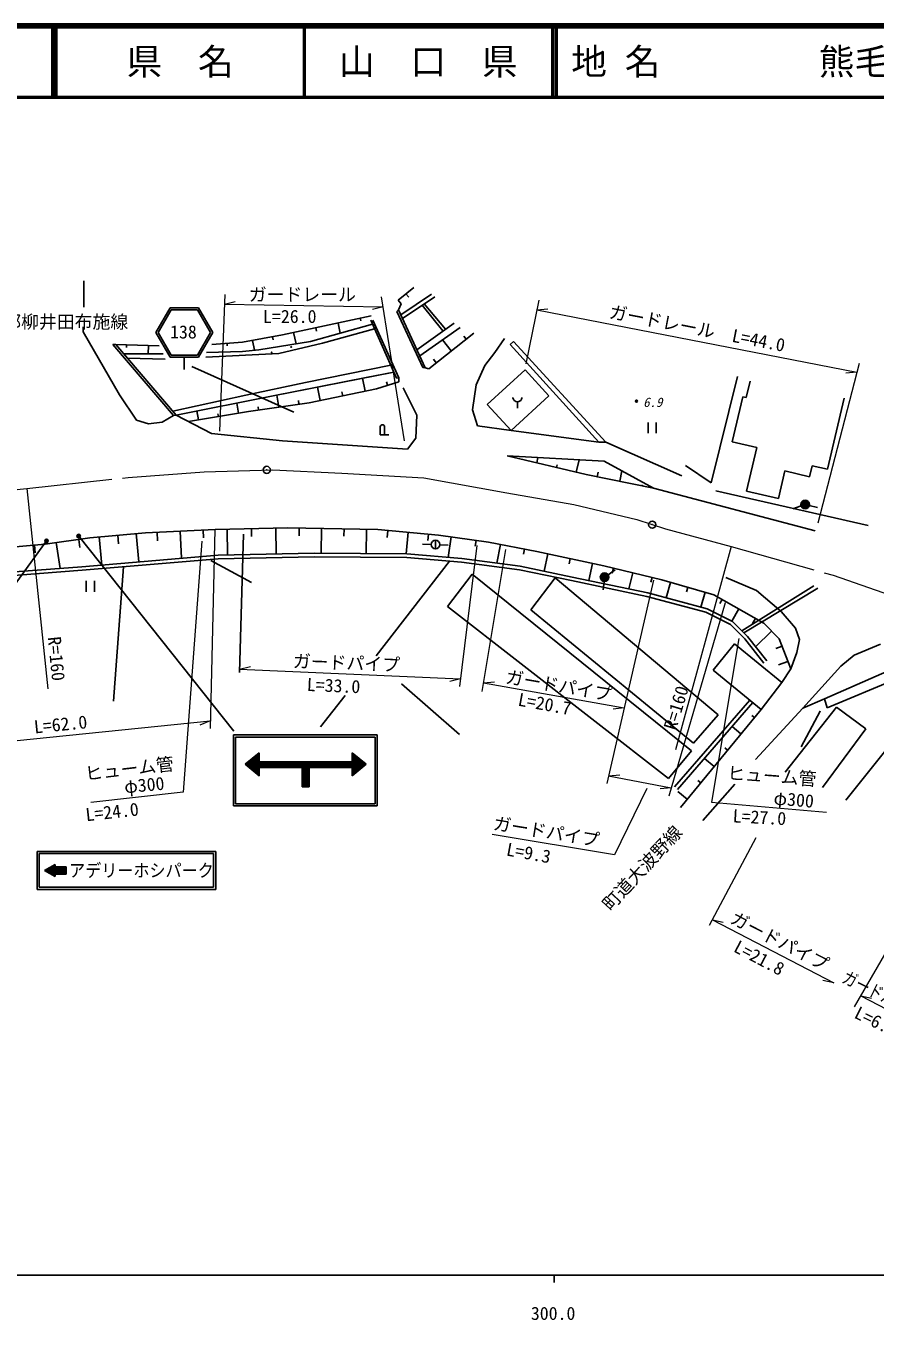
# Model space of a CAD drawing. Units: millimetres, scale not verified. Extents: x 40000 to 680000, y 20000 to 380000.
# Drawn here: x 294048 to 412915, y 198715 to 380000 of the extents above; entities that cross this region are included whole.
import ezdxf
from ezdxf.enums import TextEntityAlignment as Align

# ---------------------------------------------------------------- set-up
doc = ezdxf.new("R2010")
doc.units = ezdxf.units.MM
doc.header["$LTSCALE"] = 1000
doc.linetypes.add('CHAIN', pattern=[18.5, 12, -1.5, 3.5, -1.5])
for name, color, linetype, lineweight in [('M-BGD', 7, 'Continuous', 25), ('M-BMK', 2, 'CHAIN', 13), ('M-BMK-SRVR', 3, 'Continuous', 25), ('M-STR-HTXT', 7, 'Continuous', 13), ('M-STR-STRC', 7, 'Continuous', 25), ('M-TTL', 2, 'Continuous', 140), ('M-TTL-BAND', 7, 'Continuous', 25), ('M-TTL-LINE', 7, 'Continuous', 50)]:
    doc.layers.add(name, color=color, linetype=linetype, lineweight=lineweight)
doc.layers.add('M-TTL-TXT', color=7, linetype='Continuous')
doc.styles.add('ＭＳ ゴシック', font='')
doc.styles.get('ＭＳ ゴシック').set_extended_font_data('MS Gothic')

msp = doc.modelspace()

# ---------------------------------------------------------------- linework, layer by layer
at = {"layer": 'M-BGD'}
for p, q in [((346168, 341600), (348328, 343367)), ((346561, 341051), (346168, 341600)), ((346197, 340237), (346561, 341051)), ((350841, 342425), (346526, 339522)), ((346770, 338994), (351272, 342071)), ((347248, 342484), (347640, 342005)), ((349518, 340872), (352429, 337265)), ((349788, 341057), (352781, 337518)), ((329973, 336720), (342391, 339370)), ((340839, 339039), (340917, 338672)), ((345982, 339986), (346197, 340237)), ((345982, 339986), (349596, 332146)), ((346197, 340237), (349946, 332102)), ((333900, 335787), (342556, 338227)), ((333900, 335787), (342556, 338227)), ((334630, 337714), (334734, 337227)), ((335569, 335542), (342844, 337581)), ((337734, 338376), (338038, 336954)), ((342317, 338766), (345930, 330650)), ((342630, 338800), (346234, 330706)), ((353982, 338381), (348776, 334640)), ((354846, 337752), (349166, 333796)), ((349166, 333796), (354846, 337752)), ((320059, 335394), (324378, 335689)), ((322219, 335542), (322242, 335201)), ((324378, 335689), (329973, 336720)), ((325777, 335947), (326029, 334581)), ((326636, 334609), (333900, 335787)), ((326636, 334609), (333900, 335787)), ((328575, 336462), (328657, 336014)), ((329433, 334118), (335569, 335542)), ((331526, 337051), (331866, 335457)), ((356730, 336967), (350448, 331980)), ((353589, 334474), (352361, 336021)), ((355683, 336136), (355346, 336561)), ((361059, 336229), (359709, 334266)), ((362286, 335800), (361856, 335371)), ((375231, 321689), (362286, 335800)), ((306231, 335370), (306620, 335376)), ((306231, 335370), (314703, 325446)), ((306620, 335376), (315066, 325483)), ((306620, 335376), (312716, 335194)), ((307727, 334080), (313256, 334065)), ((313256, 334065), (307727, 334080)), ((308144, 335331), (308133, 334955)), ((311192, 335240), (311157, 334071)), ((319225, 333578), (329433, 334118)), ((319323, 334266), (324378, 334413)), ((319323, 334266), (324378, 334413)), ((324378, 334413), (326636, 334609)), ((324378, 334413), (326636, 334609)), ((359709, 334266), (358298, 332426)), ((374249, 321689), (361856, 335371)), ((361856, 335371), (374249, 321689)), ((308266, 333448), (313551, 333329)), ((345117, 332478), (333164, 330045)), ((349946, 332102), (349596, 332146)), ((350448, 331980), (349946, 332102)), ((351495, 332811), (351095, 333315)), ((358298, 332426), (357071, 329726)), ((358636, 326985), (363913, 331831)), ((363913, 331831), (367255, 328192)), ((333164, 330045), (324820, 328278)), ((345548, 331508), (328648, 328180)), ((328648, 328180), (341655, 330732)), ((341551, 328844), (341176, 330644)), ((341655, 330732), (345548, 331508)), ((346235, 330146), (343125, 329172)), ((344680, 329659), (344532, 330133)), ((346234, 330706), (345930, 330650)), ((346234, 330706), (346235, 330146)), ((393636, 330892), (389955, 315984)), ((393636, 330892), (389955, 315984)), ((395418, 330225), (394875, 327927)), ((324820, 328278), (314602, 326027)), ((328648, 328180), (315066, 325483)), ((315066, 325483), (328648, 328180)), ((329438, 326590), (329194, 328275)), ((343125, 329172), (333683, 327204)), ((335257, 327532), (334868, 329397)), ((338404, 328188), (338290, 328738)), ((348783, 325486), (346869, 329315)), ((357071, 329726), (356580, 326229)), ((367255, 328192), (361979, 323346)), ((323791, 325745), (323557, 327161)), ((333683, 327204), (325192, 325977)), ((326607, 326181), (326541, 326643)), ((332268, 326999), (332189, 327549)), ((361979, 323346), (358636, 326985)), ((362223, 327969), (362223, 327849)), ((362223, 327849), (362283, 327699)), ((362283, 327699), (362373, 327549)), ((362373, 327549), (362493, 327459)), ((362493, 327459), (362643, 327369)), ((362643, 327369), (362793, 327339)), ((362793, 327339), (362913, 327339)), ((362853, 327339), (362853, 326469)), ((362913, 327339), (363063, 327369)), ((363063, 327369), (363213, 327459)), ((363213, 327459), (363333, 327549)), ((363333, 327549), (363423, 327699)), ((363423, 327699), (363483, 327849)), ((363483, 327849), (363483, 327969)), ((394419, 328035), (392931, 321733)), ((394875, 327927), (394419, 328035)), ((406248, 317889), (408603, 327863)), ((314703, 325446), (315066, 325483)), ((315066, 325483), (320022, 322897)), ((325192, 325977), (316786, 324586)), ((318187, 324817), (317982, 326059)), ((320989, 325281), (320923, 325680)), ((348636, 322247), (348783, 325486)), ((356580, 326229), (357255, 323959)), ((320022, 322897), (329943, 321873)), ((343715, 324016), (343655, 323896)), ((343655, 323896), (343655, 322696)), ((343655, 322696), (344855, 322696)), ((343865, 324106), (343715, 324016)), ((344045, 324106), (343865, 324106)), ((344195, 324016), (344045, 324106)), ((344255, 323896), (344195, 324016)), ((344255, 322696), (344255, 323896)), ((357255, 323959), (361979, 323346)), ((361979, 323346), (374249, 321689)), ((381149, 324441), (381149, 322941)), ((382289, 322941), (382289, 324441)), ((329943, 321873), (347465, 320695)), ((347465, 320695), (348636, 322247)), ((374249, 321689), (375231, 321689)), ((385845, 316965), (375231, 321689)), ((375231, 321689), (385845, 316965)), ((392931, 321733), (396354, 320925)), ((396354, 320925), (394918, 314842)), ((374983, 319007), (361409, 319774)), ((361409, 319774), (372452, 317167)), ((362789, 319448), (362806, 319522)), ((365550, 318796), (365723, 319530)), ((371071, 317493), (371476, 319205)), ((368311, 318144), (368397, 318511)), ((374024, 316847), (374157, 317504)), ((381885, 315249), (374983, 319007)), ((381885, 315249), (374983, 319007)), ((377168, 316208), (377463, 317657)), ((389955, 315984), (386397, 318438)), ((389955, 315984), (386397, 318438)), ((399387, 313787), (400303, 317667)), ((400303, 317667), (403742, 316855)), ((403742, 316855), (404105, 318395)), ((404105, 318395), (406248, 317889)), ((372452, 317167), (381885, 315249)), ((380312, 315569), (380342, 315714)), ((404508, 309268), (381885, 315249)), ((381885, 315249), (404508, 309268)), ((390615, 314872), (411935, 310041)), ((394918, 314842), (399387, 313787)), ((402549, 312757), (401416, 312360)), ((403697, 312809), (404862, 312518)), ((296725, 307389), (303014, 308309)), ((303014, 308309), (310784, 308989)), ((304309, 308423), (304654, 304478)), ((306899, 308649), (307002, 307464)), ((309489, 308876), (309835, 304921)), ((310784, 308989), (320523, 309449)), ((312402, 309065), (312457, 307893)), ((315639, 309218), (315817, 305432)), ((318875, 309371), (318927, 308272)), ((320523, 309449), (330723, 309679)), ((322198, 309486), (322280, 305898)), ((324519, 308794), (323944, 289430)), ((325608, 309563), (325633, 308485)), ((329018, 309641), (329099, 306037)), ((330723, 309679), (343308, 309452)), ((332296, 309651), (332277, 308586)), ((335442, 309594), (335380, 306139)), ((338589, 309537), (338570, 308511)), ((341735, 309481), (341674, 306092)), ((343308, 309452), (351821, 308685)), ((344727, 309324), (344639, 308349)), ((347565, 309069), (347293, 306050)), ((350402, 308813), (350321, 307912)), ((351821, 308685), (358800, 307688)), ((353565, 308436), (353152, 305545)), ((285068, 306392), (296725, 307389)), ((295268, 307264), (295358, 306212)), ((298297, 307619), (298826, 304007)), ((301442, 308079), (301610, 306931)), ((350770, 307357), (349570, 307386)), ((351369, 307943), (351369, 306743)), ((351969, 307314), (353167, 307256)), ((357055, 307938), (356936, 307107)), ((358800, 307688), (365548, 306385)), ((360487, 307362), (359980, 304739)), ((363861, 306710), (363720, 305982)), ((365548, 306385), (374931, 304382)), ((301864, 304240), (320955, 305871)), ((301904, 303742), (320981, 305371)), ((319952, 305095), (325608, 302027)), ((320955, 305871), (334409, 306146)), ((320981, 305371), (334412, 305646)), ((334409, 306146), (347377, 306050)), ((334412, 305646), (347353, 305550)), ((353323, 305028), (343055, 291770)), ((347353, 305550), (355022, 304879)), ((347377, 306050), (355076, 305376)), ((355022, 304879), (363140, 303825)), ((355076, 305376), (363224, 304318)), ((367112, 306051), (366591, 303612)), ((370240, 305383), (370084, 304655)), ((373367, 304715), (372851, 302299)), ((285811, 303008), (301864, 304240)), ((285844, 302509), (301904, 303742)), ((307723, 304239), (306305, 285404)), ((353083, 298684), (356534, 303208)), ((387210, 278438), (356534, 303208)), ((363140, 303825), (370425, 302291)), ((363224, 304318), (370528, 302780)), ((370528, 302780), (381086, 300573)), ((374931, 304382), (383060, 302388)), ((375541, 303128), (376514, 303829)), ((376286, 304049), (376113, 303344)), ((378995, 303385), (378442, 301127)), ((302489, 302246), (302489, 300746)), ((303629, 300746), (303629, 302246)), ((368114, 302671), (364740, 298223)), ((390967, 283499), (368114, 302671)), ((370425, 302291), (380970, 300086)), ((374984, 302181), (374846, 300989)), ((381705, 302720), (381545, 302069)), ((383060, 302388), (390345, 300317)), ((384274, 302042), (383661, 299884)), ((386703, 301352), (386522, 300716)), ((404353, 301562), (394258, 295270)), ((394534, 294994), (404906, 301255)), ((380970, 300086), (389214, 297881)), ((381086, 300573), (389392, 298351)), ((389131, 300662), (388539, 298579)), ((390345, 300317), (397324, 296329)), ((391509, 299652), (391194, 299102)), ((353083, 298684), (383989, 274603)), ((364740, 298223), (387516, 279511)), ((389214, 297881), (392665, 296156)), ((389392, 298351), (392961, 296567)), ((393835, 298323), (392860, 296617)), ((392665, 296156), (394678, 294142)), ((392961, 296567), (395053, 294475)), ((396161, 296994), (395765, 296301)), ((397324, 296329), (399492, 294151)), ((394678, 294142), (397345, 290748)), ((395053, 294475), (397738, 291057)), ((398408, 295240), (396188, 293030)), ((399492, 294151), (401103, 289934)), ((393243, 293453), (390237, 289772)), ((399875, 288016), (393243, 293453)), ((399895, 293097), (399027, 292766)), ((400700, 290988), (399415, 290497)), ((405851, 285760), (415725, 290073)), ((405851, 285760), (415725, 290073)), ((390237, 289772), (396961, 284259)), ((401103, 289934), (399875, 288016)), ((406212, 284477), (416028, 288588)), ((346602, 287840), (354750, 280746)), ((399875, 288016), (396961, 284259)), ((408807, 271544), (421998, 288048)), ((338741, 286210), (335290, 281800)), ((384838, 273391), (395388, 285549)), ((395795, 285215), (385267, 273023)), ((402784, 284418), (405851, 285760)), ((405851, 285760), (406212, 284477)), ((396961, 284259), (385688, 270531)), ((387516, 279511), (390967, 283499)), ((396022, 283115), (395664, 283409)), ((396169, 277228), (402784, 284418)), ((396169, 277228), (402784, 284418)), ((400340, 275471), (407519, 284551)), ((405240, 284001), (402556, 279016)), ((407519, 284551), (411629, 281545)), ((394143, 280827), (392892, 281854)), ((411629, 281545), (405555, 273324)), ((383989, 274603), (387210, 278438)), ((390385, 276251), (389022, 277371)), ((392264, 278539), (391872, 278861)), ((388506, 273963), (388080, 274313)), ((388788, 268696), (393294, 273777)), ((388788, 268696), (393294, 273777)), ((386627, 271675), (385312, 272755))]:
    msp.add_line(p, q, dxfattribs=at)
for centre, radius in [((328455, 334252), 50), ((331178, 335020), 50), ((379507, 327443), 150), ((379507, 327443), 90), ((379507, 327443), 30), ((403115, 312955), 600), ((403115, 312955), 528), ((403115, 312955), 456), ((403115, 312955), 384), ((403115, 312955), 312), ((403115, 312955), 240), ((403115, 312955), 168), ((403115, 312955), 96), ((403115, 312955), 24), ((301436, 308531), 250), ((301436, 308531), 150), ((301436, 308531), 50), ((296931, 307860), 250), ((296931, 307860), 150), ((296931, 307860), 50), ((351369, 307343), 600), ((375054, 302777), 600), ((375054, 302777), 528), ((375054, 302777), 456), ((375054, 302777), 384), ((375054, 302777), 312), ((375054, 302777), 240), ((375054, 302777), 168), ((375054, 302777), 96), ((375054, 302777), 24)]:
    msp.add_circle(centre, radius, dxfattribs=at)
at = {"layer": 'M-BMK'}
for p, q in [((308351, 316751), (319016, 317550)), ((319016, 317550), (328602, 317838)), ((328602, 317838), (338284, 317358)), ((338284, 317358), (349756, 316687)), ((294164, 315217), (308351, 316751)), ((349756, 316687), (361356, 314578)), ((284609, 314174), (294164, 315217)), ((361356, 314578), (370750, 312949)), ((370750, 312949), (379569, 310840)), ((379569, 310840), (383574, 309538)), ((383574, 309538), (392769, 307058)), ((392769, 307058), (407040, 303053)), ((407040, 303053), (417776, 299315))]:
    msp.add_line(p, q, dxfattribs=at)
at = {"layer": 'M-BMK-SRVR'}
for centre, radius in [((327763, 317812), 500), ((327763, 317812), 20), ((381714, 310135), 500), ((381714, 310135), 20)]:
    msp.add_circle(centre, radius, dxfattribs=at)
at = {"layer": 'M-STR-HTXT'}
for p, q in [((321880, 342368), (321144, 323227)), ((321828, 341001), (323334, 341398)), ((321828, 341001), (344067, 340651)), ((347035, 321877), (343844, 342062)), ((365844, 341567), (364004, 332671)), ((344067, 340651), (342561, 340254)), ((365571, 340246), (367124, 340370)), ((365571, 340246), (410372, 331481)), ((410686, 332696), (404919, 310364)), ((410372, 331481), (408819, 331357)), ((294164, 315217), (297136, 287129)), ((320494, 309448), (319822, 281569)), ((324519, 308794), (323944, 289430)), ((318671, 307836), (316083, 272654)), ((357147, 307204), (354750, 287456)), ((361179, 306641), (357882, 286779)), ((392769, 307058), (384991, 278609)), ((381885, 302347), (375367, 273895)), ((391925, 299176), (384026, 272105)), ((393842, 294192), (390008, 271262)), ((323958, 289901), (325475, 290255)), ((323958, 289901), (354882, 288543)), ((354882, 288543), (353365, 288189)), ((358080, 287976), (359631, 288126)), ((358080, 287976), (377787, 284459)), ((377787, 284459), (376237, 284309)), ((405240, 284001), (402556, 279016)), ((261089, 276655), (319848, 282643)), ((319848, 282643), (318398, 282073)), ((430809, 278818), (410007, 242583)), ((375611, 274959), (377163, 275088)), ((375611, 274959), (384366, 273270)), ((316083, 272654), (303136, 271216)), ((380958, 273179), (376434, 263899)), ((384366, 273270), (382813, 273142)), ((390008, 271262), (406112, 269881)), ((376434, 263899), (359308, 266742)), ((396229, 266267), (389710, 253996)), ((390135, 254796), (391660, 254477)), ((390135, 254796), (407132, 245965)), ((407132, 245965), (405607, 246284)), ((410898, 244135), (412422, 243813)), ((410898, 244135), (417089, 240901))]:
    msp.add_line(p, q, dxfattribs=at)
at = {"layer": 'M-STR-STRC'}
for p, q in [((302148, 340587), (302148, 344268)), ((312224, 337044), (314224, 340508)), ((314397, 340208), (312571, 337044)), ((314224, 340508), (318224, 340508)), ((318051, 340208), (314397, 340208)), ((319878, 337044), (318051, 340208)), ((318224, 340508), (320224, 337044)), ((302071, 337136), (302071, 337826)), ((307133, 328317), (302071, 337136)), ((314224, 333579), (312224, 337044)), ((312571, 337044), (314397, 333879)), ((318051, 333879), (319878, 337044)), ((320224, 337044), (318224, 333579)), ((318224, 333579), (314224, 333579)), ((314397, 333879), (318051, 333879)), ((316224, 331861), (316224, 333579)), ((317279, 332307), (331533, 325893)), ((309510, 324789), (307133, 328317)), ((311197, 324252), (309510, 324789)), ((314703, 325446), (313115, 324483)), ((313115, 324483), (311197, 324252)), ((301436, 308531), (323151, 281225)), ((296931, 307860), (278238, 282073)), ((353323, 305028), (343055, 291770)), ((392042, 302716), (396307, 300931)), ((396307, 300931), (399758, 297960)), ((399758, 297960), (401771, 295659)), ((401771, 295659), (402347, 294029)), ((402347, 294029), (401963, 292208)), ((401963, 292208), (401103, 289934)), ((410003, 291847), (413684, 293380)), ((402784, 284418), (408101, 290313)), ((408101, 290313), (410003, 291847)), ((338741, 286210), (335290, 281800)), ((323107, 270746), (323107, 280685)), ((323107, 280685), (343231, 280685)), ((323407, 271046), (323407, 280385)), ((323407, 280385), (342931, 280385)), ((342931, 280385), (342931, 271046)), ((343231, 280685), (343231, 270746)), ((324726, 276575), (326677, 278190)), ((325774, 277443), (326677, 277443)), ((325931, 277573), (326677, 277573)), ((326088, 277703), (326677, 277703)), ((326245, 277833), (326677, 277833)), ((326403, 277963), (326677, 277963)), ((326560, 278093), (326677, 278093)), ((326677, 278190), (326677, 276923)), ((339719, 276923), (339719, 278190)), ((339719, 278190), (341670, 276575)), ((339719, 278093), (339836, 278093)), ((339719, 277963), (339993, 277963)), ((339719, 277833), (340150, 277833)), ((339719, 277703), (340308, 277703)), ((339719, 277573), (340465, 277573)), ((339719, 277443), (340622, 277443)), ((324726, 276575), (326677, 274961)), ((324778, 276533), (341618, 276533)), ((324832, 276663), (341564, 276663)), ((324935, 276403), (341461, 276403)), ((324989, 276793), (341407, 276793)), ((325092, 276273), (341304, 276273)), ((325146, 276923), (341250, 276923)), ((325249, 276143), (341147, 276143)), ((325303, 277053), (326677, 277053)), ((325406, 276013), (326677, 276013)), ((325460, 277183), (326677, 277183)), ((325563, 275883), (326677, 275883)), ((325617, 277313), (326677, 277313)), ((325720, 275753), (326677, 275753)), ((325877, 275623), (326677, 275623)), ((326677, 274961), (326677, 276143)), ((332698, 276143), (332698, 273413)), ((332698, 276013), (333698, 276013)), ((332698, 275883), (333698, 275883)), ((332698, 275753), (333698, 275753)), ((332698, 275623), (333698, 275623)), ((333698, 273413), (333698, 276143)), ((339719, 277313), (340779, 277313)), ((339719, 277183), (340936, 277183)), ((339719, 277053), (341093, 277053)), ((341670, 276575), (339719, 274961)), ((339719, 276143), (339719, 274961)), ((339719, 276013), (340990, 276013)), ((339719, 275883), (340833, 275883)), ((339719, 275753), (340676, 275753)), ((339719, 275623), (340519, 275623)), ((326034, 275493), (326677, 275493)), ((326191, 275363), (326677, 275363)), ((326348, 275233), (326677, 275233)), ((326505, 275103), (326677, 275103)), ((326662, 274973), (326677, 274973)), ((332698, 275493), (333698, 275493)), ((332698, 275363), (333698, 275363)), ((332698, 275233), (333698, 275233)), ((332698, 275103), (333698, 275103)), ((332698, 274973), (333698, 274973)), ((332698, 274843), (333698, 274843)), ((332698, 274713), (333698, 274713)), ((332698, 274583), (333698, 274583)), ((332698, 274453), (333698, 274453)), ((332698, 274323), (333698, 274323)), ((332698, 274193), (333698, 274193)), ((332698, 274063), (333698, 274063)), ((332698, 273933), (333698, 273933)), ((332698, 273803), (333698, 273803)), ((339719, 275493), (340362, 275493)), ((339719, 275363), (340205, 275363)), ((339719, 275233), (340048, 275233)), ((339719, 275103), (339891, 275103)), ((339719, 274973), (339734, 274973)), ((332698, 273673), (333698, 273673)), ((332698, 273543), (333698, 273543)), ((332698, 273413), (333698, 273413)), ((343231, 270746), (323107, 270746)), ((342931, 271046), (323407, 271046)), ((295623, 259053), (295623, 264346)), ((320623, 264346), (295623, 264346)), ((295923, 259353), (295923, 264053)), ((295923, 264053), (320323, 264053)), ((320323, 264053), (295923, 264053)), ((320323, 264053), (320323, 259353)), ((320623, 264346), (320623, 259053)), ((296666, 261703), (298166, 262537)), ((296666, 261703), (298166, 260870)), ((296800, 261629), (298166, 262388)), ((296934, 261555), (298166, 262239)), ((297068, 261480), (298369, 262203)), ((297201, 261406), (298637, 262203)), ((297335, 261331), (298905, 262203)), ((297469, 261257), (299172, 262203)), ((297603, 261183), (299440, 262203)), ((297737, 261108), (299666, 262180)), ((297871, 261034), (298166, 261198)), ((298166, 262203), (298166, 262537)), ((298166, 262203), (299666, 262203)), ((298166, 260870), (298166, 261203)), ((298166, 261203), (299666, 261203)), ((298175, 261203), (299666, 262031)), ((298443, 261203), (299666, 261883)), ((298711, 261203), (299666, 261734)), ((298978, 261203), (299666, 261585)), ((299246, 261203), (299666, 261437)), ((299514, 261203), (299666, 261288)), ((299666, 261203), (299666, 262203)), ((320323, 259353), (295923, 259353)), ((298004, 260960), (298166, 261049)), ((298138, 260885), (298166, 260901)), ((320623, 259053), (295623, 259053))]:
    msp.add_line(p, q, dxfattribs=at)
for centre, radius in [((301436, 308531), 250), ((301436, 308531), 150), ((301436, 308531), 50), ((296931, 307860), 250), ((296931, 307860), 150), ((296931, 307860), 50)]:
    msp.add_circle(centre, radius, dxfattribs=at)
at = {"layer": 'M-TTL'}
msp.add_line((680000, 380000), (40000, 380000), dxfattribs=at)
at = {"layer": 'M-TTL-BAND'}
for p, q in [((40000, 205000), (579000, 205000)), ((368000, 205000), (368000, 204000))]:
    msp.add_line(p, q, dxfattribs=at)
at = {"layer": 'M-TTL-LINE'}
for p, q in [((297750, 380000), (297750, 370000)), ((298250, 380000), (298250, 370000)), ((333000, 380000), (333000, 370000)), ((367750, 380000), (367750, 370000)), ((368250, 380000), (368250, 370000)), ((40000, 370000), (680000, 370000))]:
    msp.add_line(p, q, dxfattribs=at)

# ---------------------------------------------------------------- texts
at = {"layer": 'M-BGD', "style": 'ＭＳ ゴシック'}
msp.add_text('町道北部柳井田布施線', height=1833, dxfattribs=at).set_placement((283371, 337082), align=Align.BOTTOM_LEFT)
at = {"layer": 'M-BGD', "style": 'ＭＳ ゴシック', "oblique": 15}
msp.add_text('6.9', height=1320, dxfattribs=at).set_placement((380445, 326223), align=Align.BOTTOM_LEFT)
at = {"layer": 'M-BGD', "style": 'ＭＳ ゴシック'}
msp.add_text('町道大波野線', height=1833, rotation=47.3, dxfattribs=at).set_placement((376297, 255530), align=Align.BOTTOM_LEFT)
at = {"layer": 'M-STR-HTXT', "style": 'ＭＳ ゴシック'}
for s, p in [('ガードレール', (325247, 340907)), ('L=26.0', (327241, 337839))]:
    msp.add_text(s, height=1833, dxfattribs=at).set_placement(p, align=Align.BOTTOM_LEFT)
for s, rotation, p in [('ガードレール\u3000L=44.0', 349, (375477, 338568)), ('R=160', 275.6, (296562, 294320)), ('ガードパイプ', 357.9, (331372, 289591)), ('L=33.0', 357.5, (333317, 286296)), ('ガードパイプ', 350.3, (361003, 287425)), ('L=20.7', 349.6, (362725, 284262)), ('R=160', 73.1, (385561, 281080)), ('ガードパイプ\u3000L=62.0', 5.7, (277906, 278599)), ('ヒューム管', 6.7, (302491, 273777)), ('ヒューム管', 355.8, (392126, 273932)), ('φ300', 5.3, (307947, 271955)), ('φ300', 355.2, (398602, 270398)), ('L=24.0', 6.3, (302556, 268038)), ('L=27.0', 356.9, (392918, 267894)), ('ガードパイプ', 350.7, (359264, 266916)), ('L=9.3', 349.6, (361095, 263268)), ('ガードパイプ', 332.8, (392231, 253940)), ('L=21.8', 332.2, (392707, 249915)), ('L=6.0', 333.9, (409614, 240623))]:
    msp.add_text(s, height=1833, rotation=rotation, dxfattribs=at).set_placement(p, align=Align.BOTTOM_LEFT)
at = {"layer": 'M-STR-HTXT', "style": 'ＭＳ ゴシック', "width": 0.8}
msp.add_text('ガードパイプ', height=1833, rotation=333.9, dxfattribs=at).set_placement((407888, 245607), align=Align.BOTTOM_LEFT)
at = {"layer": 'M-STR-STRC', "style": 'ＭＳ ゴシック'}
msp.add_text('138', height=1833, dxfattribs=at).set_placement((314225, 335666), align=Align.BOTTOM_LEFT)
at = {"layer": 'M-STR-STRC', "style": 'ＭＳ ゴシック', "width": 0.9}
msp.add_text('アデリーホシパーク', height=1833, dxfattribs=at).set_placement((300091, 260239), align=Align.BOTTOM_LEFT)
at = {"layer": 'M-TTL-BAND', "style": 'ＭＳ ゴシック'}
msp.add_text('300.0', height=1833, dxfattribs=at).set_placement((367844, 198195), align=Align.BOTTOM_CENTER)
at = {"layer": 'M-TTL-TXT', "style": 'ＭＳ ゴシック'}
for s, p in [('県\u3000名', (315625, 375000)), ('山\u3000口\u3000県', (350375, 375000))]:
    msp.add_text(s, height=3666, dxfattribs=at).set_placement(p, align=Align.MIDDLE_CENTER)
for s, p in [('地 名', (370380, 375000)), ('熊毛郡田布施町大字大波野', (405024, 375000))]:
    msp.add_text(s, height=3666, dxfattribs=at).set_placement(p, align=Align.MIDDLE_LEFT)

doc.saveas('drawing.dxf')
